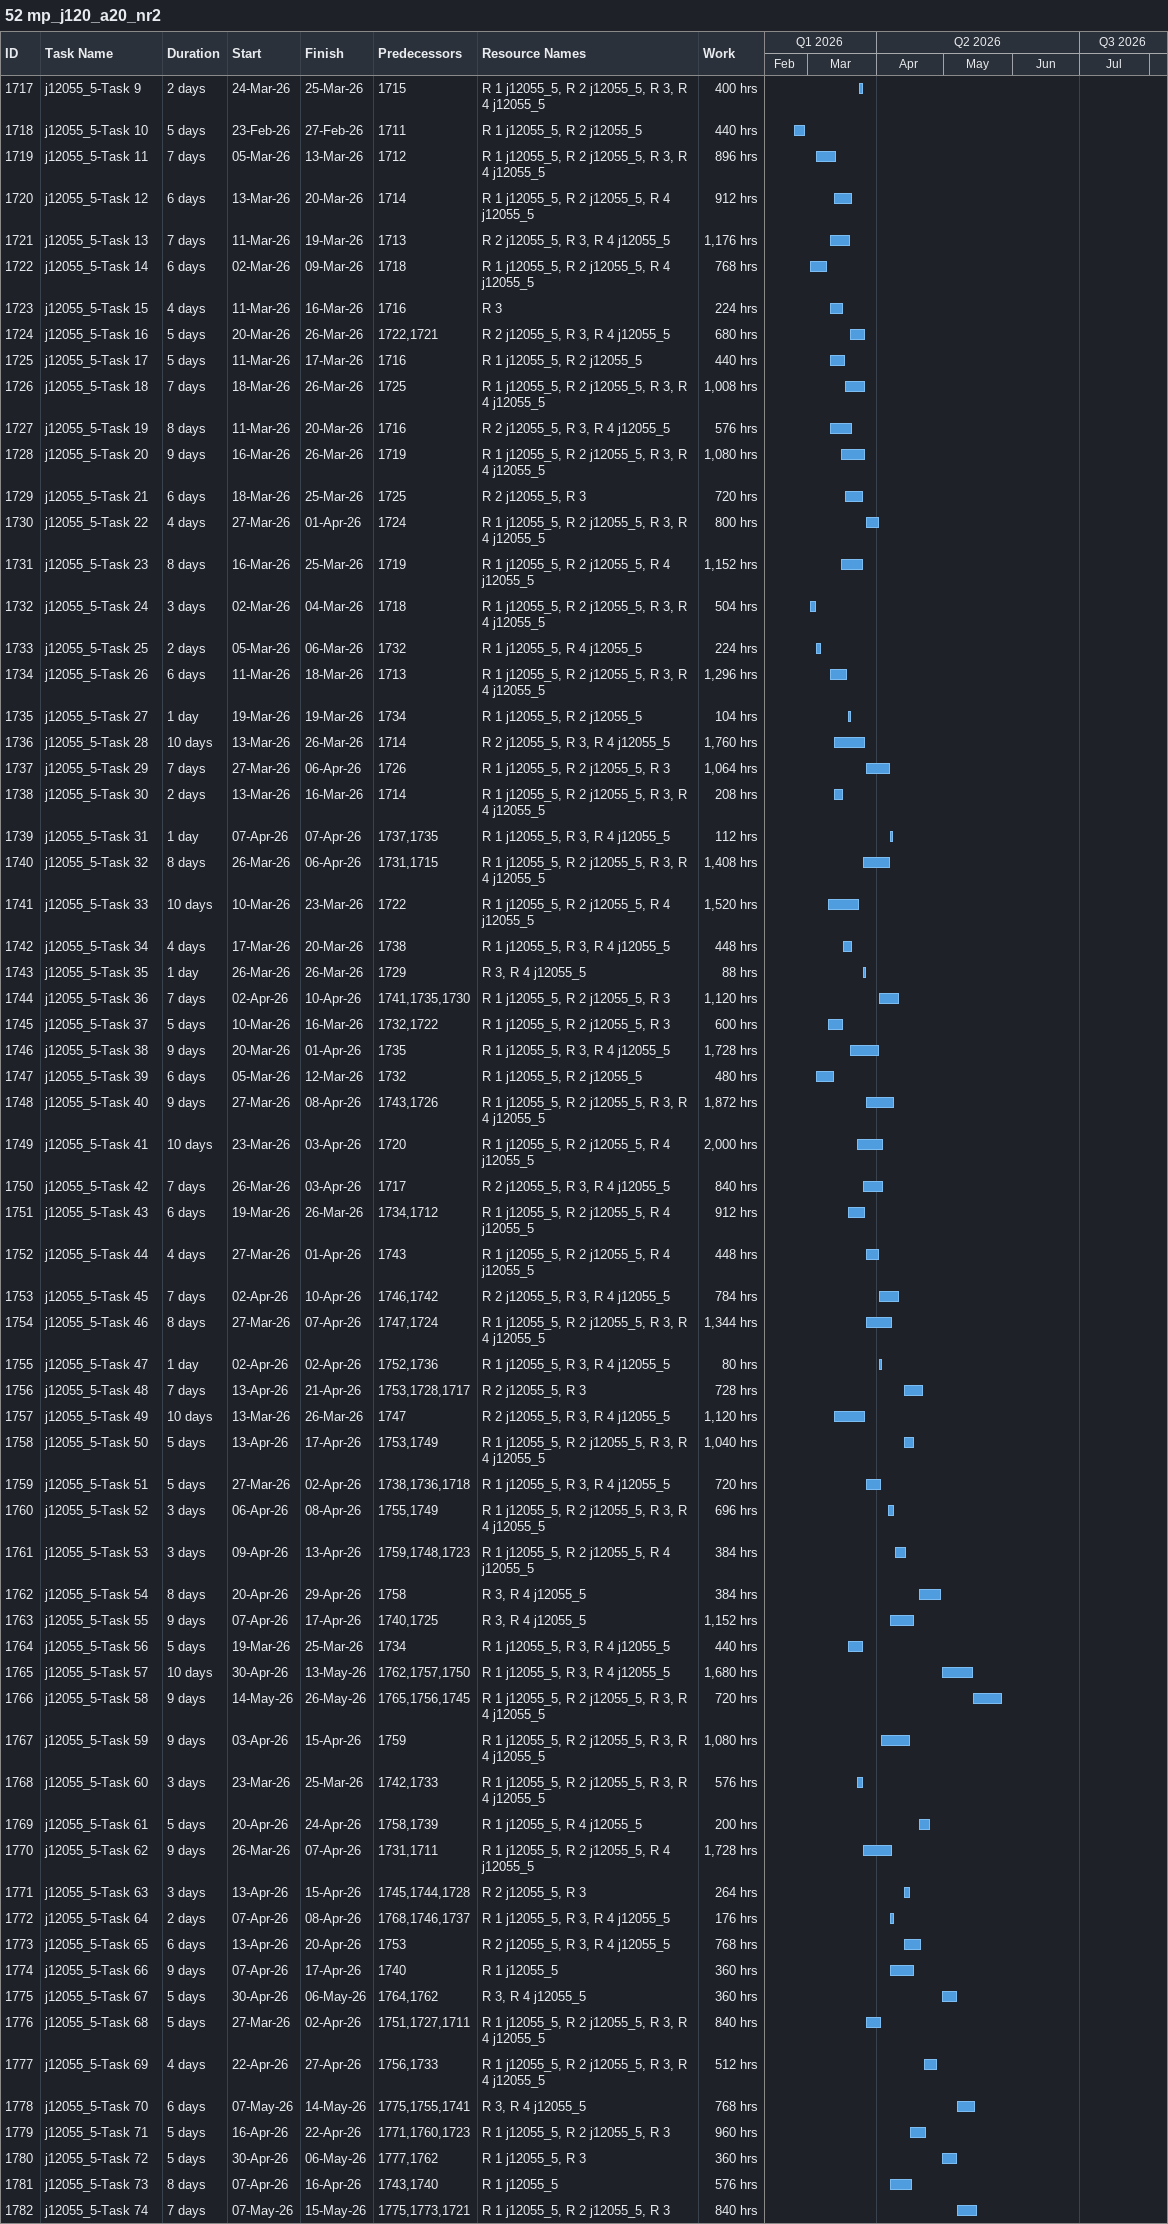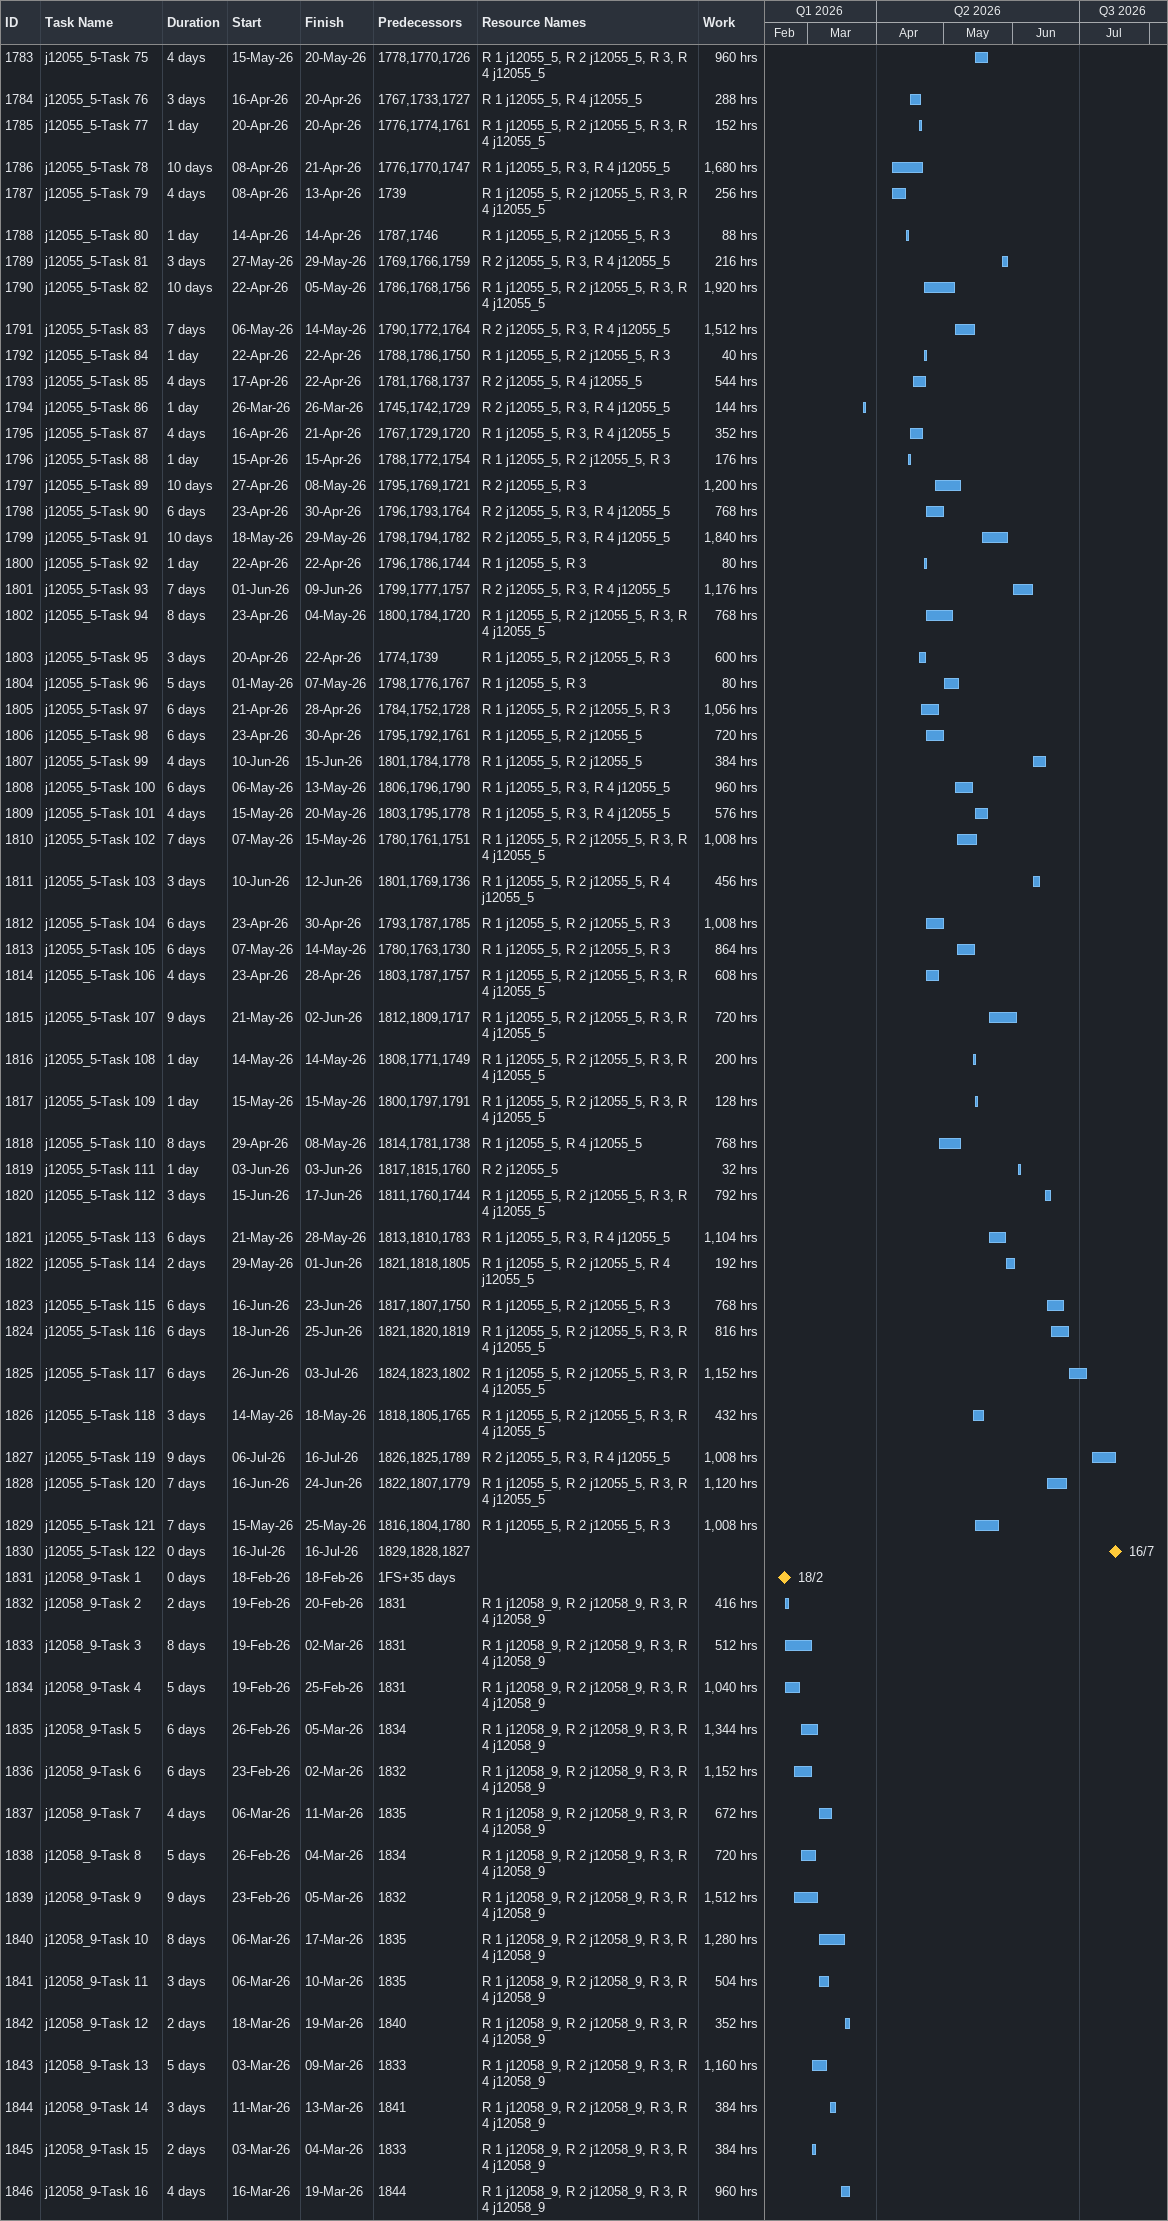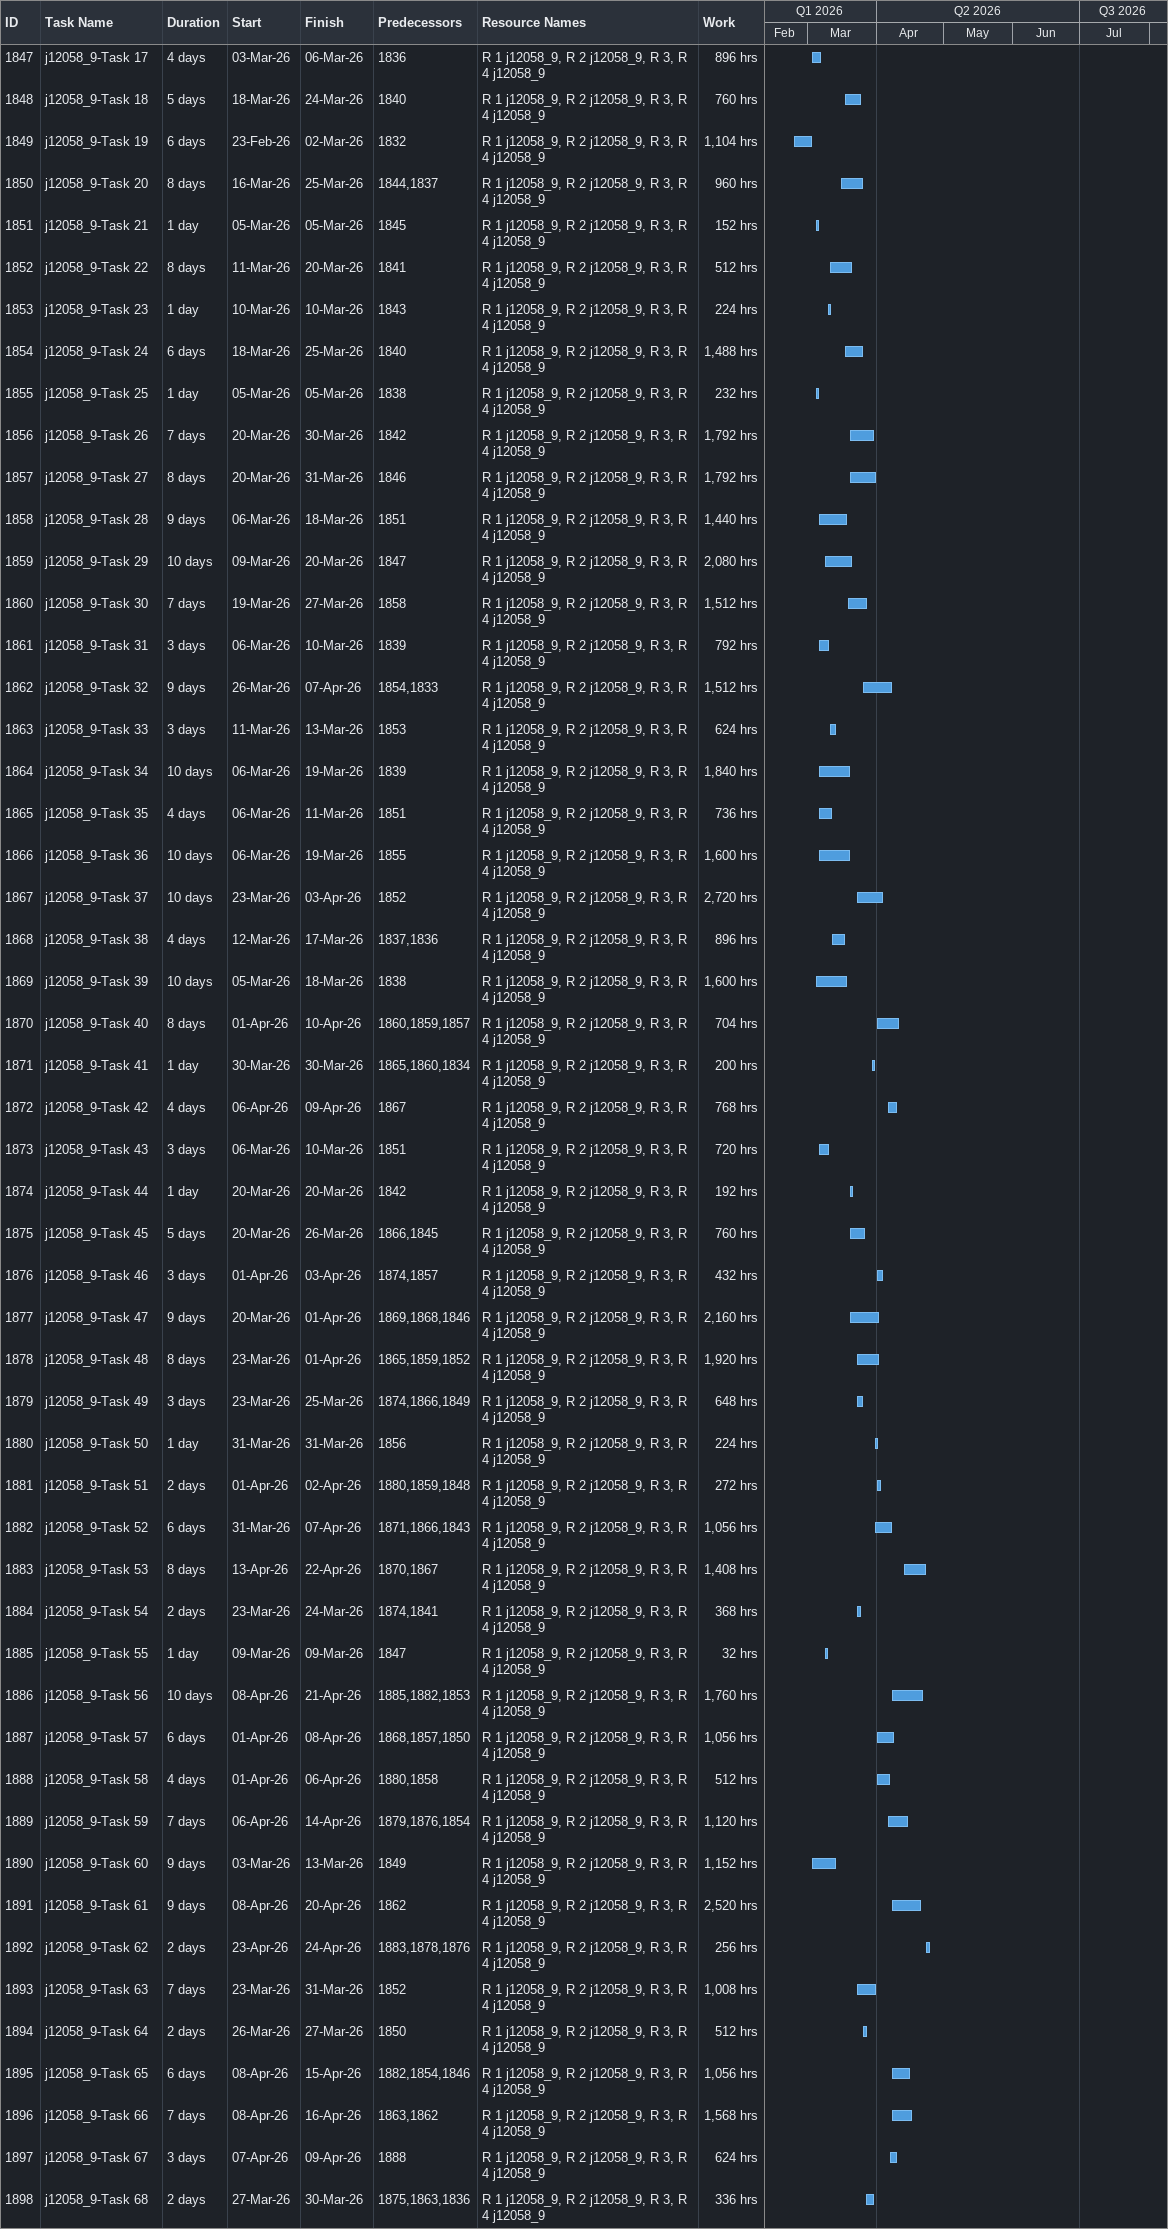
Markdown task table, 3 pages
52 mp_j120_a20_nr2

| ID | Task | Duration | Start | Finish | Predecessors | Resources | Work (h) |
|---|---|---|---|---|---|---|---|
| 1717 | j12055_5-Task 9 | 2d | 2026-03-24 | 2026-03-25 | 1715 | R 1 j12055_5, R 2 j12055_5, R 3, R 4 j12055_5 | 400 |
| 1718 | j12055_5-Task 10 | 5d | 2026-02-23 | 2026-02-27 | 1711 | R 1 j12055_5, R 2 j12055_5 | 440 |
| 1719 | j12055_5-Task 11 | 7d | 2026-03-05 | 2026-03-13 | 1712 | R 1 j12055_5, R 2 j12055_5, R 3, R 4 j12055_5 | 896 |
| 1720 | j12055_5-Task 12 | 6d | 2026-03-13 | 2026-03-20 | 1714 | R 1 j12055_5, R 2 j12055_5, R 4 j12055_5 | 912 |
| 1721 | j12055_5-Task 13 | 7d | 2026-03-11 | 2026-03-19 | 1713 | R 2 j12055_5, R 3, R 4 j12055_5 | 1176 |
| 1722 | j12055_5-Task 14 | 6d | 2026-03-02 | 2026-03-09 | 1718 | R 1 j12055_5, R 2 j12055_5, R 4 j12055_5 | 768 |
| 1723 | j12055_5-Task 15 | 4d | 2026-03-11 | 2026-03-16 | 1716 | R 3 | 224 |
| 1724 | j12055_5-Task 16 | 5d | 2026-03-20 | 2026-03-26 | 1722, 1721 | R 2 j12055_5, R 3, R 4 j12055_5 | 680 |
| 1725 | j12055_5-Task 17 | 5d | 2026-03-11 | 2026-03-17 | 1716 | R 1 j12055_5, R 2 j12055_5 | 440 |
| 1726 | j12055_5-Task 18 | 7d | 2026-03-18 | 2026-03-26 | 1725 | R 1 j12055_5, R 2 j12055_5, R 3, R 4 j12055_5 | 1008 |
| 1727 | j12055_5-Task 19 | 8d | 2026-03-11 | 2026-03-20 | 1716 | R 2 j12055_5, R 3, R 4 j12055_5 | 576 |
| 1728 | j12055_5-Task 20 | 9d | 2026-03-16 | 2026-03-26 | 1719 | R 1 j12055_5, R 2 j12055_5, R 3, R 4 j12055_5 | 1080 |
| 1729 | j12055_5-Task 21 | 6d | 2026-03-18 | 2026-03-25 | 1725 | R 2 j12055_5, R 3 | 720 |
| 1730 | j12055_5-Task 22 | 4d | 2026-03-27 | 2026-04-01 | 1724 | R 1 j12055_5, R 2 j12055_5, R 3, R 4 j12055_5 | 800 |
| 1731 | j12055_5-Task 23 | 8d | 2026-03-16 | 2026-03-25 | 1719 | R 1 j12055_5, R 2 j12055_5, R 4 j12055_5 | 1152 |
| 1732 | j12055_5-Task 24 | 3d | 2026-03-02 | 2026-03-04 | 1718 | R 1 j12055_5, R 2 j12055_5, R 3, R 4 j12055_5 | 504 |
| 1733 | j12055_5-Task 25 | 2d | 2026-03-05 | 2026-03-06 | 1732 | R 1 j12055_5, R 4 j12055_5 | 224 |
| 1734 | j12055_5-Task 26 | 6d | 2026-03-11 | 2026-03-18 | 1713 | R 1 j12055_5, R 2 j12055_5, R 3, R 4 j12055_5 | 1296 |
| 1735 | j12055_5-Task 27 | 1d | 2026-03-19 | 2026-03-19 | 1734 | R 1 j12055_5, R 2 j12055_5 | 104 |
| 1736 | j12055_5-Task 28 | 10d | 2026-03-13 | 2026-03-26 | 1714 | R 2 j12055_5, R 3, R 4 j12055_5 | 1760 |
| 1737 | j12055_5-Task 29 | 7d | 2026-03-27 | 2026-04-06 | 1726 | R 1 j12055_5, R 2 j12055_5, R 3 | 1064 |
| 1738 | j12055_5-Task 30 | 2d | 2026-03-13 | 2026-03-16 | 1714 | R 1 j12055_5, R 2 j12055_5, R 3, R 4 j12055_5 | 208 |
| 1739 | j12055_5-Task 31 | 1d | 2026-04-07 | 2026-04-07 | 1737, 1735 | R 1 j12055_5, R 3, R 4 j12055_5 | 112 |
| 1740 | j12055_5-Task 32 | 8d | 2026-03-26 | 2026-04-06 | 1731, 1715 | R 1 j12055_5, R 2 j12055_5, R 3, R 4 j12055_5 | 1408 |
| 1741 | j12055_5-Task 33 | 10d | 2026-03-10 | 2026-03-23 | 1722 | R 1 j12055_5, R 2 j12055_5, R 4 j12055_5 | 1520 |
| 1742 | j12055_5-Task 34 | 4d | 2026-03-17 | 2026-03-20 | 1738 | R 1 j12055_5, R 3, R 4 j12055_5 | 448 |
| 1743 | j12055_5-Task 35 | 1d | 2026-03-26 | 2026-03-26 | 1729 | R 3, R 4 j12055_5 | 88 |
| 1744 | j12055_5-Task 36 | 7d | 2026-04-02 | 2026-04-10 | 1741, 1735, 1730 | R 1 j12055_5, R 2 j12055_5, R 3 | 1120 |
| 1745 | j12055_5-Task 37 | 5d | 2026-03-10 | 2026-03-16 | 1732, 1722 | R 1 j12055_5, R 2 j12055_5, R 3 | 600 |
| 1746 | j12055_5-Task 38 | 9d | 2026-03-20 | 2026-04-01 | 1735 | R 1 j12055_5, R 3, R 4 j12055_5 | 1728 |
| 1747 | j12055_5-Task 39 | 6d | 2026-03-05 | 2026-03-12 | 1732 | R 1 j12055_5, R 2 j12055_5 | 480 |
| 1748 | j12055_5-Task 40 | 9d | 2026-03-27 | 2026-04-08 | 1743, 1726 | R 1 j12055_5, R 2 j12055_5, R 3, R 4 j12055_5 | 1872 |
| 1749 | j12055_5-Task 41 | 10d | 2026-03-23 | 2026-04-03 | 1720 | R 1 j12055_5, R 2 j12055_5, R 4 j12055_5 | 2000 |
| 1750 | j12055_5-Task 42 | 7d | 2026-03-26 | 2026-04-03 | 1717 | R 2 j12055_5, R 3, R 4 j12055_5 | 840 |
| 1751 | j12055_5-Task 43 | 6d | 2026-03-19 | 2026-03-26 | 1734, 1712 | R 1 j12055_5, R 2 j12055_5, R 4 j12055_5 | 912 |
| 1752 | j12055_5-Task 44 | 4d | 2026-03-27 | 2026-04-01 | 1743 | R 1 j12055_5, R 2 j12055_5, R 4 j12055_5 | 448 |
| 1753 | j12055_5-Task 45 | 7d | 2026-04-02 | 2026-04-10 | 1746, 1742 | R 2 j12055_5, R 3, R 4 j12055_5 | 784 |
| 1754 | j12055_5-Task 46 | 8d | 2026-03-27 | 2026-04-07 | 1747, 1724 | R 1 j12055_5, R 2 j12055_5, R 3, R 4 j12055_5 | 1344 |
| 1755 | j12055_5-Task 47 | 1d | 2026-04-02 | 2026-04-02 | 1752, 1736 | R 1 j12055_5, R 3, R 4 j12055_5 | 80 |
| 1756 | j12055_5-Task 48 | 7d | 2026-04-13 | 2026-04-21 | 1753, 1728, 1717 | R 2 j12055_5, R 3 | 728 |
| 1757 | j12055_5-Task 49 | 10d | 2026-03-13 | 2026-03-26 | 1747 | R 2 j12055_5, R 3, R 4 j12055_5 | 1120 |
| 1758 | j12055_5-Task 50 | 5d | 2026-04-13 | 2026-04-17 | 1753, 1749 | R 1 j12055_5, R 2 j12055_5, R 3, R 4 j12055_5 | 1040 |
| 1759 | j12055_5-Task 51 | 5d | 2026-03-27 | 2026-04-02 | 1738, 1736, 1718 | R 1 j12055_5, R 3, R 4 j12055_5 | 720 |
| 1760 | j12055_5-Task 52 | 3d | 2026-04-06 | 2026-04-08 | 1755, 1749 | R 1 j12055_5, R 2 j12055_5, R 3, R 4 j12055_5 | 696 |
| 1761 | j12055_5-Task 53 | 3d | 2026-04-09 | 2026-04-13 | 1759, 1748, 1723 | R 1 j12055_5, R 2 j12055_5, R 4 j12055_5 | 384 |
| 1762 | j12055_5-Task 54 | 8d | 2026-04-20 | 2026-04-29 | 1758 | R 3, R 4 j12055_5 | 384 |
| 1763 | j12055_5-Task 55 | 9d | 2026-04-07 | 2026-04-17 | 1740, 1725 | R 3, R 4 j12055_5 | 1152 |
| 1764 | j12055_5-Task 56 | 5d | 2026-03-19 | 2026-03-25 | 1734 | R 1 j12055_5, R 3, R 4 j12055_5 | 440 |
| 1765 | j12055_5-Task 57 | 10d | 2026-04-30 | 2026-05-13 | 1762, 1757, 1750 | R 1 j12055_5, R 3, R 4 j12055_5 | 1680 |
| 1766 | j12055_5-Task 58 | 9d | 2026-05-14 | 2026-05-26 | 1765, 1756, 1745 | R 1 j12055_5, R 2 j12055_5, R 3, R 4 j12055_5 | 720 |
| 1767 | j12055_5-Task 59 | 9d | 2026-04-03 | 2026-04-15 | 1759 | R 1 j12055_5, R 2 j12055_5, R 3, R 4 j12055_5 | 1080 |
| 1768 | j12055_5-Task 60 | 3d | 2026-03-23 | 2026-03-25 | 1742, 1733 | R 1 j12055_5, R 2 j12055_5, R 3, R 4 j12055_5 | 576 |
| 1769 | j12055_5-Task 61 | 5d | 2026-04-20 | 2026-04-24 | 1758, 1739 | R 1 j12055_5, R 4 j12055_5 | 200 |
| 1770 | j12055_5-Task 62 | 9d | 2026-03-26 | 2026-04-07 | 1731, 1711 | R 1 j12055_5, R 2 j12055_5, R 4 j12055_5 | 1728 |
| 1771 | j12055_5-Task 63 | 3d | 2026-04-13 | 2026-04-15 | 1745, 1744, 1728 | R 2 j12055_5, R 3 | 264 |
| 1772 | j12055_5-Task 64 | 2d | 2026-04-07 | 2026-04-08 | 1768, 1746, 1737 | R 1 j12055_5, R 3, R 4 j12055_5 | 176 |
| 1773 | j12055_5-Task 65 | 6d | 2026-04-13 | 2026-04-20 | 1753 | R 2 j12055_5, R 3, R 4 j12055_5 | 768 |
| 1774 | j12055_5-Task 66 | 9d | 2026-04-07 | 2026-04-17 | 1740 | R 1 j12055_5 | 360 |
| 1775 | j12055_5-Task 67 | 5d | 2026-04-30 | 2026-05-06 | 1764, 1762 | R 3, R 4 j12055_5 | 360 |
| 1776 | j12055_5-Task 68 | 5d | 2026-03-27 | 2026-04-02 | 1751, 1727, 1711 | R 1 j12055_5, R 2 j12055_5, R 3, R 4 j12055_5 | 840 |
| 1777 | j12055_5-Task 69 | 4d | 2026-04-22 | 2026-04-27 | 1756, 1733 | R 1 j12055_5, R 2 j12055_5, R 3, R 4 j12055_5 | 512 |
| 1778 | j12055_5-Task 70 | 6d | 2026-05-07 | 2026-05-14 | 1775, 1755, 1741 | R 3, R 4 j12055_5 | 768 |
| 1779 | j12055_5-Task 71 | 5d | 2026-04-16 | 2026-04-22 | 1771, 1760, 1723 | R 1 j12055_5, R 2 j12055_5, R 3 | 960 |
| 1780 | j12055_5-Task 72 | 5d | 2026-04-30 | 2026-05-06 | 1777, 1762 | R 1 j12055_5, R 3 | 360 |
| 1781 | j12055_5-Task 73 | 8d | 2026-04-07 | 2026-04-16 | 1743, 1740 | R 1 j12055_5 | 576 |
| 1782 | j12055_5-Task 74 | 7d | 2026-05-07 | 2026-05-15 | 1775, 1773, 1721 | R 1 j12055_5, R 2 j12055_5, R 3 | 840 |
| 1783 | j12055_5-Task 75 | 4d | 2026-05-15 | 2026-05-20 | 1778, 1770, 1726 | R 1 j12055_5, R 2 j12055_5, R 3, R 4 j12055_5 | 960 |
| 1784 | j12055_5-Task 76 | 3d | 2026-04-16 | 2026-04-20 | 1767, 1733, 1727 | R 1 j12055_5, R 4 j12055_5 | 288 |
| 1785 | j12055_5-Task 77 | 1d | 2026-04-20 | 2026-04-20 | 1776, 1774, 1761 | R 1 j12055_5, R 2 j12055_5, R 3, R 4 j12055_5 | 152 |
| 1786 | j12055_5-Task 78 | 10d | 2026-04-08 | 2026-04-21 | 1776, 1770, 1747 | R 1 j12055_5, R 3, R 4 j12055_5 | 1680 |
| 1787 | j12055_5-Task 79 | 4d | 2026-04-08 | 2026-04-13 | 1739 | R 1 j12055_5, R 2 j12055_5, R 3, R 4 j12055_5 | 256 |
| 1788 | j12055_5-Task 80 | 1d | 2026-04-14 | 2026-04-14 | 1787, 1746 | R 1 j12055_5, R 2 j12055_5, R 3 | 88 |
| 1789 | j12055_5-Task 81 | 3d | 2026-05-27 | 2026-05-29 | 1769, 1766, 1759 | R 2 j12055_5, R 3, R 4 j12055_5 | 216 |
| 1790 | j12055_5-Task 82 | 10d | 2026-04-22 | 2026-05-05 | 1786, 1768, 1756 | R 1 j12055_5, R 2 j12055_5, R 3, R 4 j12055_5 | 1920 |
| 1791 | j12055_5-Task 83 | 7d | 2026-05-06 | 2026-05-14 | 1790, 1772, 1764 | R 2 j12055_5, R 3, R 4 j12055_5 | 1512 |
| 1792 | j12055_5-Task 84 | 1d | 2026-04-22 | 2026-04-22 | 1788, 1786, 1750 | R 1 j12055_5, R 2 j12055_5, R 3 | 40 |
| 1793 | j12055_5-Task 85 | 4d | 2026-04-17 | 2026-04-22 | 1781, 1768, 1737 | R 2 j12055_5, R 4 j12055_5 | 544 |
| 1794 | j12055_5-Task 86 | 1d | 2026-03-26 | 2026-03-26 | 1745, 1742, 1729 | R 2 j12055_5, R 3, R 4 j12055_5 | 144 |
| 1795 | j12055_5-Task 87 | 4d | 2026-04-16 | 2026-04-21 | 1767, 1729, 1720 | R 1 j12055_5, R 3, R 4 j12055_5 | 352 |
| 1796 | j12055_5-Task 88 | 1d | 2026-04-15 | 2026-04-15 | 1788, 1772, 1754 | R 1 j12055_5, R 2 j12055_5, R 3 | 176 |
| 1797 | j12055_5-Task 89 | 10d | 2026-04-27 | 2026-05-08 | 1795, 1769, 1721 | R 2 j12055_5, R 3 | 1200 |
| 1798 | j12055_5-Task 90 | 6d | 2026-04-23 | 2026-04-30 | 1796, 1793, 1764 | R 2 j12055_5, R 3, R 4 j12055_5 | 768 |
| 1799 | j12055_5-Task 91 | 10d | 2026-05-18 | 2026-05-29 | 1798, 1794, 1782 | R 2 j12055_5, R 3, R 4 j12055_5 | 1840 |
| 1800 | j12055_5-Task 92 | 1d | 2026-04-22 | 2026-04-22 | 1796, 1786, 1744 | R 1 j12055_5, R 3 | 80 |
| 1801 | j12055_5-Task 93 | 7d | 2026-06-01 | 2026-06-09 | 1799, 1777, 1757 | R 2 j12055_5, R 3, R 4 j12055_5 | 1176 |
| 1802 | j12055_5-Task 94 | 8d | 2026-04-23 | 2026-05-04 | 1800, 1784, 1720 | R 1 j12055_5, R 2 j12055_5, R 3, R 4 j12055_5 | 768 |
| 1803 | j12055_5-Task 95 | 3d | 2026-04-20 | 2026-04-22 | 1774, 1739 | R 1 j12055_5, R 2 j12055_5, R 3 | 600 |
| 1804 | j12055_5-Task 96 | 5d | 2026-05-01 | 2026-05-07 | 1798, 1776, 1767 | R 1 j12055_5, R 3 | 80 |
| 1805 | j12055_5-Task 97 | 6d | 2026-04-21 | 2026-04-28 | 1784, 1752, 1728 | R 1 j12055_5, R 2 j12055_5, R 3 | 1056 |
| 1806 | j12055_5-Task 98 | 6d | 2026-04-23 | 2026-04-30 | 1795, 1792, 1761 | R 1 j12055_5, R 2 j12055_5 | 720 |
| 1807 | j12055_5-Task 99 | 4d | 2026-06-10 | 2026-06-15 | 1801, 1784, 1778 | R 1 j12055_5, R 2 j12055_5 | 384 |
| 1808 | j12055_5-Task 100 | 6d | 2026-05-06 | 2026-05-13 | 1806, 1796, 1790 | R 1 j12055_5, R 3, R 4 j12055_5 | 960 |
| 1809 | j12055_5-Task 101 | 4d | 2026-05-15 | 2026-05-20 | 1803, 1795, 1778 | R 1 j12055_5, R 3, R 4 j12055_5 | 576 |
| 1810 | j12055_5-Task 102 | 7d | 2026-05-07 | 2026-05-15 | 1780, 1761, 1751 | R 1 j12055_5, R 2 j12055_5, R 3, R 4 j12055_5 | 1008 |
| 1811 | j12055_5-Task 103 | 3d | 2026-06-10 | 2026-06-12 | 1801, 1769, 1736 | R 1 j12055_5, R 2 j12055_5, R 4 j12055_5 | 456 |
| 1812 | j12055_5-Task 104 | 6d | 2026-04-23 | 2026-04-30 | 1793, 1787, 1785 | R 1 j12055_5, R 2 j12055_5, R 3 | 1008 |
| 1813 | j12055_5-Task 105 | 6d | 2026-05-07 | 2026-05-14 | 1780, 1763, 1730 | R 1 j12055_5, R 2 j12055_5, R 3 | 864 |
| 1814 | j12055_5-Task 106 | 4d | 2026-04-23 | 2026-04-28 | 1803, 1787, 1757 | R 1 j12055_5, R 2 j12055_5, R 3, R 4 j12055_5 | 608 |
| 1815 | j12055_5-Task 107 | 9d | 2026-05-21 | 2026-06-02 | 1812, 1809, 1717 | R 1 j12055_5, R 2 j12055_5, R 3, R 4 j12055_5 | 720 |
| 1816 | j12055_5-Task 108 | 1d | 2026-05-14 | 2026-05-14 | 1808, 1771, 1749 | R 1 j12055_5, R 2 j12055_5, R 3, R 4 j12055_5 | 200 |
| 1817 | j12055_5-Task 109 | 1d | 2026-05-15 | 2026-05-15 | 1800, 1797, 1791 | R 1 j12055_5, R 2 j12055_5, R 3, R 4 j12055_5 | 128 |
| 1818 | j12055_5-Task 110 | 8d | 2026-04-29 | 2026-05-08 | 1814, 1781, 1738 | R 1 j12055_5, R 4 j12055_5 | 768 |
| 1819 | j12055_5-Task 111 | 1d | 2026-06-03 | 2026-06-03 | 1817, 1815, 1760 | R 2 j12055_5 | 32 |
| 1820 | j12055_5-Task 112 | 3d | 2026-06-15 | 2026-06-17 | 1811, 1760, 1744 | R 1 j12055_5, R 2 j12055_5, R 3, R 4 j12055_5 | 792 |
| 1821 | j12055_5-Task 113 | 6d | 2026-05-21 | 2026-05-28 | 1813, 1810, 1783 | R 1 j12055_5, R 3, R 4 j12055_5 | 1104 |
| 1822 | j12055_5-Task 114 | 2d | 2026-05-29 | 2026-06-01 | 1821, 1818, 1805 | R 1 j12055_5, R 2 j12055_5, R 4 j12055_5 | 192 |
| 1823 | j12055_5-Task 115 | 6d | 2026-06-16 | 2026-06-23 | 1817, 1807, 1750 | R 1 j12055_5, R 2 j12055_5, R 3 | 768 |
| 1824 | j12055_5-Task 116 | 6d | 2026-06-18 | 2026-06-25 | 1821, 1820, 1819 | R 1 j12055_5, R 2 j12055_5, R 3, R 4 j12055_5 | 816 |
| 1825 | j12055_5-Task 117 | 6d | 2026-06-26 | 2026-07-03 | 1824, 1823, 1802 | R 1 j12055_5, R 2 j12055_5, R 3, R 4 j12055_5 | 1152 |
| 1826 | j12055_5-Task 118 | 3d | 2026-05-14 | 2026-05-18 | 1818, 1805, 1765 | R 1 j12055_5, R 2 j12055_5, R 3, R 4 j12055_5 | 432 |
| 1827 | j12055_5-Task 119 | 9d | 2026-07-06 | 2026-07-16 | 1826, 1825, 1789 | R 2 j12055_5, R 3, R 4 j12055_5 | 1008 |
| 1828 | j12055_5-Task 120 | 7d | 2026-06-16 | 2026-06-24 | 1822, 1807, 1779 | R 1 j12055_5, R 2 j12055_5, R 3, R 4 j12055_5 | 1120 |
| 1829 | j12055_5-Task 121 | 7d | 2026-05-15 | 2026-05-25 | 1816, 1804, 1780 | R 1 j12055_5, R 2 j12055_5, R 3 | 1008 |
| 1830 | j12055_5-Task 122 | 0d | 2026-07-16 | 2026-07-16 | 1829, 1828, 1827 |  |  |
| 1831 | j12058_9-Task 1 | 0d | 2026-02-18 | 2026-02-18 | 1FS+35d |  |  |
| 1832 | j12058_9-Task 2 | 2d | 2026-02-19 | 2026-02-20 | 1831 | R 1 j12058_9, R 2 j12058_9, R 3, R 4 j12058_9 | 416 |
| 1833 | j12058_9-Task 3 | 8d | 2026-02-19 | 2026-03-02 | 1831 | R 1 j12058_9, R 2 j12058_9, R 3, R 4 j12058_9 | 512 |
| 1834 | j12058_9-Task 4 | 5d | 2026-02-19 | 2026-02-25 | 1831 | R 1 j12058_9, R 2 j12058_9, R 3, R 4 j12058_9 | 1040 |
| 1835 | j12058_9-Task 5 | 6d | 2026-02-26 | 2026-03-05 | 1834 | R 1 j12058_9, R 2 j12058_9, R 3, R 4 j12058_9 | 1344 |
| 1836 | j12058_9-Task 6 | 6d | 2026-02-23 | 2026-03-02 | 1832 | R 1 j12058_9, R 2 j12058_9, R 3, R 4 j12058_9 | 1152 |
| 1837 | j12058_9-Task 7 | 4d | 2026-03-06 | 2026-03-11 | 1835 | R 1 j12058_9, R 2 j12058_9, R 3, R 4 j12058_9 | 672 |
| 1838 | j12058_9-Task 8 | 5d | 2026-02-26 | 2026-03-04 | 1834 | R 1 j12058_9, R 2 j12058_9, R 3, R 4 j12058_9 | 720 |
| 1839 | j12058_9-Task 9 | 9d | 2026-02-23 | 2026-03-05 | 1832 | R 1 j12058_9, R 2 j12058_9, R 3, R 4 j12058_9 | 1512 |
| 1840 | j12058_9-Task 10 | 8d | 2026-03-06 | 2026-03-17 | 1835 | R 1 j12058_9, R 2 j12058_9, R 3, R 4 j12058_9 | 1280 |
| 1841 | j12058_9-Task 11 | 3d | 2026-03-06 | 2026-03-10 | 1835 | R 1 j12058_9, R 2 j12058_9, R 3, R 4 j12058_9 | 504 |
| 1842 | j12058_9-Task 12 | 2d | 2026-03-18 | 2026-03-19 | 1840 | R 1 j12058_9, R 2 j12058_9, R 3, R 4 j12058_9 | 352 |
| 1843 | j12058_9-Task 13 | 5d | 2026-03-03 | 2026-03-09 | 1833 | R 1 j12058_9, R 2 j12058_9, R 3, R 4 j12058_9 | 1160 |
| 1844 | j12058_9-Task 14 | 3d | 2026-03-11 | 2026-03-13 | 1841 | R 1 j12058_9, R 2 j12058_9, R 3, R 4 j12058_9 | 384 |
| 1845 | j12058_9-Task 15 | 2d | 2026-03-03 | 2026-03-04 | 1833 | R 1 j12058_9, R 2 j12058_9, R 3, R 4 j12058_9 | 384 |
| 1846 | j12058_9-Task 16 | 4d | 2026-03-16 | 2026-03-19 | 1844 | R 1 j12058_9, R 2 j12058_9, R 3, R 4 j12058_9 | 960 |
| 1847 | j12058_9-Task 17 | 4d | 2026-03-03 | 2026-03-06 | 1836 | R 1 j12058_9, R 2 j12058_9, R 3, R 4 j12058_9 | 896 |
| 1848 | j12058_9-Task 18 | 5d | 2026-03-18 | 2026-03-24 | 1840 | R 1 j12058_9, R 2 j12058_9, R 3, R 4 j12058_9 | 760 |
| 1849 | j12058_9-Task 19 | 6d | 2026-02-23 | 2026-03-02 | 1832 | R 1 j12058_9, R 2 j12058_9, R 3, R 4 j12058_9 | 1104 |
| 1850 | j12058_9-Task 20 | 8d | 2026-03-16 | 2026-03-25 | 1844, 1837 | R 1 j12058_9, R 2 j12058_9, R 3, R 4 j12058_9 | 960 |
| 1851 | j12058_9-Task 21 | 1d | 2026-03-05 | 2026-03-05 | 1845 | R 1 j12058_9, R 2 j12058_9, R 3, R 4 j12058_9 | 152 |
| 1852 | j12058_9-Task 22 | 8d | 2026-03-11 | 2026-03-20 | 1841 | R 1 j12058_9, R 2 j12058_9, R 3, R 4 j12058_9 | 512 |
| 1853 | j12058_9-Task 23 | 1d | 2026-03-10 | 2026-03-10 | 1843 | R 1 j12058_9, R 2 j12058_9, R 3, R 4 j12058_9 | 224 |
| 1854 | j12058_9-Task 24 | 6d | 2026-03-18 | 2026-03-25 | 1840 | R 1 j12058_9, R 2 j12058_9, R 3, R 4 j12058_9 | 1488 |
| 1855 | j12058_9-Task 25 | 1d | 2026-03-05 | 2026-03-05 | 1838 | R 1 j12058_9, R 2 j12058_9, R 3, R 4 j12058_9 | 232 |
| 1856 | j12058_9-Task 26 | 7d | 2026-03-20 | 2026-03-30 | 1842 | R 1 j12058_9, R 2 j12058_9, R 3, R 4 j12058_9 | 1792 |
| 1857 | j12058_9-Task 27 | 8d | 2026-03-20 | 2026-03-31 | 1846 | R 1 j12058_9, R 2 j12058_9, R 3, R 4 j12058_9 | 1792 |
| 1858 | j12058_9-Task 28 | 9d | 2026-03-06 | 2026-03-18 | 1851 | R 1 j12058_9, R 2 j12058_9, R 3, R 4 j12058_9 | 1440 |
| 1859 | j12058_9-Task 29 | 10d | 2026-03-09 | 2026-03-20 | 1847 | R 1 j12058_9, R 2 j12058_9, R 3, R 4 j12058_9 | 2080 |
| 1860 | j12058_9-Task 30 | 7d | 2026-03-19 | 2026-03-27 | 1858 | R 1 j12058_9, R 2 j12058_9, R 3, R 4 j12058_9 | 1512 |
| 1861 | j12058_9-Task 31 | 3d | 2026-03-06 | 2026-03-10 | 1839 | R 1 j12058_9, R 2 j12058_9, R 3, R 4 j12058_9 | 792 |
| 1862 | j12058_9-Task 32 | 9d | 2026-03-26 | 2026-04-07 | 1854, 1833 | R 1 j12058_9, R 2 j12058_9, R 3, R 4 j12058_9 | 1512 |
| 1863 | j12058_9-Task 33 | 3d | 2026-03-11 | 2026-03-13 | 1853 | R 1 j12058_9, R 2 j12058_9, R 3, R 4 j12058_9 | 624 |
| 1864 | j12058_9-Task 34 | 10d | 2026-03-06 | 2026-03-19 | 1839 | R 1 j12058_9, R 2 j12058_9, R 3, R 4 j12058_9 | 1840 |
| 1865 | j12058_9-Task 35 | 4d | 2026-03-06 | 2026-03-11 | 1851 | R 1 j12058_9, R 2 j12058_9, R 3, R 4 j12058_9 | 736 |
| 1866 | j12058_9-Task 36 | 10d | 2026-03-06 | 2026-03-19 | 1855 | R 1 j12058_9, R 2 j12058_9, R 3, R 4 j12058_9 | 1600 |
| 1867 | j12058_9-Task 37 | 10d | 2026-03-23 | 2026-04-03 | 1852 | R 1 j12058_9, R 2 j12058_9, R 3, R 4 j12058_9 | 2720 |
| 1868 | j12058_9-Task 38 | 4d | 2026-03-12 | 2026-03-17 | 1837, 1836 | R 1 j12058_9, R 2 j12058_9, R 3, R 4 j12058_9 | 896 |
| 1869 | j12058_9-Task 39 | 10d | 2026-03-05 | 2026-03-18 | 1838 | R 1 j12058_9, R 2 j12058_9, R 3, R 4 j12058_9 | 1600 |
| 1870 | j12058_9-Task 40 | 8d | 2026-04-01 | 2026-04-10 | 1860, 1859, 1857 | R 1 j12058_9, R 2 j12058_9, R 3, R 4 j12058_9 | 704 |
| 1871 | j12058_9-Task 41 | 1d | 2026-03-30 | 2026-03-30 | 1865, 1860, 1834 | R 1 j12058_9, R 2 j12058_9, R 3, R 4 j12058_9 | 200 |
| 1872 | j12058_9-Task 42 | 4d | 2026-04-06 | 2026-04-09 | 1867 | R 1 j12058_9, R 2 j12058_9, R 3, R 4 j12058_9 | 768 |
| 1873 | j12058_9-Task 43 | 3d | 2026-03-06 | 2026-03-10 | 1851 | R 1 j12058_9, R 2 j12058_9, R 3, R 4 j12058_9 | 720 |
| 1874 | j12058_9-Task 44 | 1d | 2026-03-20 | 2026-03-20 | 1842 | R 1 j12058_9, R 2 j12058_9, R 3, R 4 j12058_9 | 192 |
| 1875 | j12058_9-Task 45 | 5d | 2026-03-20 | 2026-03-26 | 1866, 1845 | R 1 j12058_9, R 2 j12058_9, R 3, R 4 j12058_9 | 760 |
| 1876 | j12058_9-Task 46 | 3d | 2026-04-01 | 2026-04-03 | 1874, 1857 | R 1 j12058_9, R 2 j12058_9, R 3, R 4 j12058_9 | 432 |
| 1877 | j12058_9-Task 47 | 9d | 2026-03-20 | 2026-04-01 | 1869, 1868, 1846 | R 1 j12058_9, R 2 j12058_9, R 3, R 4 j12058_9 | 2160 |
| 1878 | j12058_9-Task 48 | 8d | 2026-03-23 | 2026-04-01 | 1865, 1859, 1852 | R 1 j12058_9, R 2 j12058_9, R 3, R 4 j12058_9 | 1920 |
| 1879 | j12058_9-Task 49 | 3d | 2026-03-23 | 2026-03-25 | 1874, 1866, 1849 | R 1 j12058_9, R 2 j12058_9, R 3, R 4 j12058_9 | 648 |
| 1880 | j12058_9-Task 50 | 1d | 2026-03-31 | 2026-03-31 | 1856 | R 1 j12058_9, R 2 j12058_9, R 3, R 4 j12058_9 | 224 |
| 1881 | j12058_9-Task 51 | 2d | 2026-04-01 | 2026-04-02 | 1880, 1859, 1848 | R 1 j12058_9, R 2 j12058_9, R 3, R 4 j12058_9 | 272 |
| 1882 | j12058_9-Task 52 | 6d | 2026-03-31 | 2026-04-07 | 1871, 1866, 1843 | R 1 j12058_9, R 2 j12058_9, R 3, R 4 j12058_9 | 1056 |
| 1883 | j12058_9-Task 53 | 8d | 2026-04-13 | 2026-04-22 | 1870, 1867 | R 1 j12058_9, R 2 j12058_9, R 3, R 4 j12058_9 | 1408 |
| 1884 | j12058_9-Task 54 | 2d | 2026-03-23 | 2026-03-24 | 1874, 1841 | R 1 j12058_9, R 2 j12058_9, R 3, R 4 j12058_9 | 368 |
| 1885 | j12058_9-Task 55 | 1d | 2026-03-09 | 2026-03-09 | 1847 | R 1 j12058_9, R 2 j12058_9, R 3, R 4 j12058_9 | 32 |
| 1886 | j12058_9-Task 56 | 10d | 2026-04-08 | 2026-04-21 | 1885, 1882, 1853 | R 1 j12058_9, R 2 j12058_9, R 3, R 4 j12058_9 | 1760 |
| 1887 | j12058_9-Task 57 | 6d | 2026-04-01 | 2026-04-08 | 1868, 1857, 1850 | R 1 j12058_9, R 2 j12058_9, R 3, R 4 j12058_9 | 1056 |
| 1888 | j12058_9-Task 58 | 4d | 2026-04-01 | 2026-04-06 | 1880, 1858 | R 1 j12058_9, R 2 j12058_9, R 3, R 4 j12058_9 | 512 |
| 1889 | j12058_9-Task 59 | 7d | 2026-04-06 | 2026-04-14 | 1879, 1876, 1854 | R 1 j12058_9, R 2 j12058_9, R 3, R 4 j12058_9 | 1120 |
| 1890 | j12058_9-Task 60 | 9d | 2026-03-03 | 2026-03-13 | 1849 | R 1 j12058_9, R 2 j12058_9, R 3, R 4 j12058_9 | 1152 |
| 1891 | j12058_9-Task 61 | 9d | 2026-04-08 | 2026-04-20 | 1862 | R 1 j12058_9, R 2 j12058_9, R 3, R 4 j12058_9 | 2520 |
| 1892 | j12058_9-Task 62 | 2d | 2026-04-23 | 2026-04-24 | 1883, 1878, 1876 | R 1 j12058_9, R 2 j12058_9, R 3, R 4 j12058_9 | 256 |
| 1893 | j12058_9-Task 63 | 7d | 2026-03-23 | 2026-03-31 | 1852 | R 1 j12058_9, R 2 j12058_9, R 3, R 4 j12058_9 | 1008 |
| 1894 | j12058_9-Task 64 | 2d | 2026-03-26 | 2026-03-27 | 1850 | R 1 j12058_9, R 2 j12058_9, R 3, R 4 j12058_9 | 512 |
| 1895 | j12058_9-Task 65 | 6d | 2026-04-08 | 2026-04-15 | 1882, 1854, 1846 | R 1 j12058_9, R 2 j12058_9, R 3, R 4 j12058_9 | 1056 |
| 1896 | j12058_9-Task 66 | 7d | 2026-04-08 | 2026-04-16 | 1863, 1862 | R 1 j12058_9, R 2 j12058_9, R 3, R 4 j12058_9 | 1568 |
| 1897 | j12058_9-Task 67 | 3d | 2026-04-07 | 2026-04-09 | 1888 | R 1 j12058_9, R 2 j12058_9, R 3, R 4 j12058_9 | 624 |
| 1898 | j12058_9-Task 68 | 2d | 2026-03-27 | 2026-03-30 | 1875, 1863, 1836 | R 1 j12058_9, R 2 j12058_9, R 3, R 4 j12058_9 | 336 |
